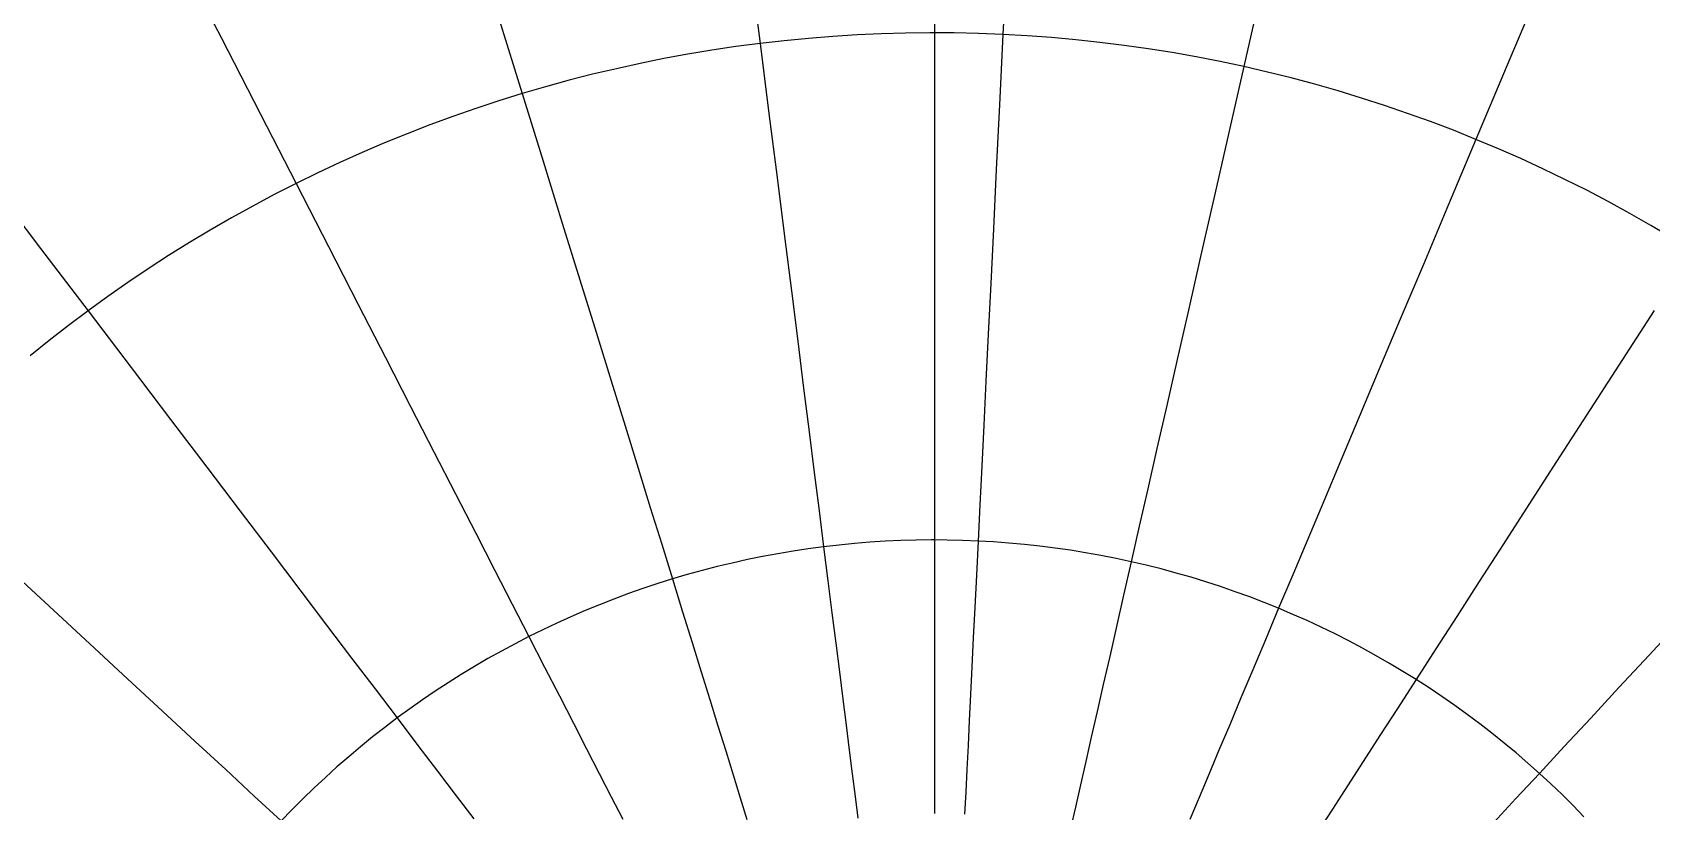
# Model space of a CAD drawing. Extents: x -36224 to 36225, y -38121 to 34420.
# Drawn here: x -11080 to 8806, y 7493 to 17069 of the extents above; entities that cross this region are included whole.
import ezdxf

# ---------------------------------------------------------------- set-up
doc = ezdxf.new("R2010")
doc.units = 0
doc.layers.add('MERIDIANS', color=7, linetype='Continuous')
doc.layers.add('PARALLELS', color=7, linetype='Continuous')

msp = doc.modelspace()

# ---------------------------------------------------------------- linework, layer by layer
at = {"layer": 'MERIDIANS'}
for p, q in [((-9299.74043, 18048.12075), (-8763.33407, 17003.89885)), ((-0.31541, 18016.56421), (-0.29878, 17064.08513)), ((0.31541, 18016.56421), (0.29878, 17064.08513)), ((885.96786, 17995.37058), (839.27251, 17043.9817)), ((-2262.27671, 17877.94), (-2143.02376, 16932.5929)), ((4009.26774, 17577.60659), (3797.84015, 16647.7204)), ((7428.63936, 17608.39955), (7019.48536, 16635.49892)), ((-5346.79447, 17228.36081), (-5064.70205, 16316.46938)), ((-8763.33407, 17003.89885), (-8280.28144, 16063.54065)), ((-2143.02376, 16932.5929), (-2034.41111, 16071.59397)), ((-0.29878, 17064.08513), (-0.28364, 16196.57357)), ((0.29878, 17064.08513), (0.28364, 16196.57357)), ((839.27251, 17043.9817), (796.74283, 16177.46569)), ((3797.84015, 16647.7204), (3605.28526, 15800.83879)), ((7019.48536, 16635.49892), (6648.85183, 15754.19364)), ((-5064.70205, 16316.46938), (-4807.80277, 15486.01723)), ((-0.28364, 16196.57357), (-0.26979, 15402.68253)), ((0.28364, 16196.57357), (0.26979, 15402.68253)), ((796.74283, 16177.46569), (757.82249, 15384.48787)), ((-8280.28144, 16063.54065), (-7842.74552, 15211.78978)), ((-2034.41111, 16071.59397), (-1935.01753, 15283.67694)), ((3605.28526, 15800.83879), (3429.08132, 15025.8708)), ((6648.85183, 15754.19364), (6311.34713, 14951.66324)), ((-4807.80277, 15486.01723), (-4572.72888, 14726.11779)), ((-0.26979, 15402.68253), (-0.25705, 14672.99545)), ((0.26979, 15402.68253), (0.25705, 14672.99545)), ((757.82249, 15384.48787), (722.04983, 14655.64198)), ((-11620.75796, 15260.23878), (-10978.72064, 14414.047)), ((-7842.74552, 15211.78978), (-7444.35063, 14436.23473)), ((-1935.01753, 15283.67694), (-1843.66366, 14559.49261)), ((3429.08132, 15025.8708), (3267.13584, 14313.61339)), ((6311.34713, 14951.66324), (6002.53942, 14217.36951)), ((-4572.72888, 14726.11779), (-4356.68614, 14027.73841)), ((-1843.66366, 14559.49261), (-1759.36259, 13891.21753)), ((-0.25705, 14672.99545), (-0.2453, 13999.63228)), ((0.25705, 14672.99545), (0.2453, 13999.63228)), ((722.04983, 14655.64198), (689.03851, 13983.05663)), ((-10978.72064, 14414.047), (-10397.32985, 13647.78609)), ((-7444.35063, 14436.23473), (-7079.85689, 13726.67502)), ((3267.13584, 14313.61339), (3117.69793, 13656.36593)), ((6002.53942, 14217.36951), (5718.75209, 13542.57013)), ((-4356.68614, 14027.73841), (-4157.33665, 13383.32161)), ((-0.2453, 13999.63228), (-0.23442, 13375.94816)), ((0.2453, 13999.63228), (0.23442, 13375.94816)), ((689.03851, 13983.05663), (658.46274, 13360.09427)), ((-7079.85689, 13726.67502), (-6744.918, 13074.64971)), ((-1759.36259, 13891.21753), (-1681.28213, 13272.25474)), ((-10397.32985, 13647.78609), (-9868.07229, 12950.23569)), ((3117.69793, 13656.36593), (2979.29129, 13047.63542)), ((5718.75209, 13542.57013), (5456.90942, 12919.95153)), ((8837.36512, 13652.49621), (8404.21595, 12980.61222)), ((-4157.33665, 13383.32161), (-3972.70932, 12786.49561)), ((-0.23442, 13375.94816), (-0.2243, 12796.30034)), ((0.23442, 13375.94816), (0.2243, 12796.30034)), ((658.46274, 13360.09427), (630.04589, 12781.11839)), ((-1681.28213, 13272.25474), (-1608.71562, 12697.00234)), ((-9868.07229, 12950.23569), (-9383.95445, 12312.17849)), ((-6744.918, 13074.64971), (-6435.89843, 12473.08154)), ((2979.29129, 13047.63542), (2850.66236, 12481.90856)), ((8404.21595, 12980.61222), (8006.22941, 12363.27114)), ((-3972.70932, 12786.49561), (-3801.13054, 12231.85036)), ((-0.2243, 12796.30034), (-0.21487, 12255.86597)), ((0.2243, 12796.30034), (0.21487, 12255.86597)), ((630.04589, 12781.11839), (603.55149, 12241.3115)), ((5456.90942, 12919.95153), (5214.41854, 12343.34828)), ((-1608.71562, 12697.00234), (-1541.05908, 12160.6725)), ((-6435.89843, 12473.08154), (-6149.73378, 11916.005)), ((2850.66236, 12481.90856), (2730.73982, 11954.47353)), ((5214.41854, 12343.34828), (4989.07819, 11807.52617)), ((8006.22941, 12363.27114), (7639.07589, 11793.75701)), ((-9383.95445, 12312.17849), (-8939.17778, 11725.97213)), ((-3801.13054, 12231.85036), (-3641.1701, 11714.76254)), ((-1541.05908, 12160.6725), (-1477.79321, 11659.14863)), ((-0.21487, 12255.86597), (-0.20605, 11750.49825)), ((0.21487, 12255.86597), (0.20605, 11750.49825)), ((603.55149, 12241.3115), (578.77626, 11736.53142)), ((2730.73982, 11954.47353), (2618.60257, 11461.27923)), ((-6149.73378, 11916.005), (-5883.82274, 11398.35617)), ((-0.20605, 11750.49825), (-0.19778, 11276.61182)), ((0.20605, 11750.49825), (0.19778, 11276.61182)), ((578.77626, 11736.53142), (555.54441, 11263.19678)), ((4989.07819, 11807.52617), (4779.00744, 11308.01262)), ((7639.07589, 11793.75701), (7299.10655, 11266.40994)), ((-8939.17778, 11725.97213), (-8528.89384, 11185.22647)), ((-3641.1701, 11714.76254), (-3491.59843, 11231.25743)), ((-1477.79321, 11659.14863), (-1418.46905, 11188.87155)), ((-5883.82274, 11398.35617), (-5635.94276, 10915.80838)), ((2618.60257, 11461.27923), (2513.45428, 10998.82332)), ((-8528.89384, 11185.22647), (-8149.01724, 10684.55705)), ((-3491.59843, 11231.25743), (-3351.35255, 10777.89884)), ((-1418.46905, 11188.87155), (-1362.69639, 10746.74811)), ((-0.19778, 11276.61182), (-0.19, 10831.0907)), ((0.19778, 11276.61182), (0.19, 10831.0907)), ((555.54441, 11263.19678), (533.70317, 10818.1951)), ((4779.00744, 11308.01262), (4582.58934, 10840.96285)), ((7299.10655, 11266.40994), (6983.22453, 10776.42616)), ((2513.45428, 10998.82332), (2414.60293, 10564.06214)), ((-5635.94276, 10915.80838), (-5404.18343, 10464.64267)), ((-3351.35255, 10777.89884), (-3219.50874, 10351.70079)), ((-1362.69639, 10746.74811), (-1310.13449, 10330.07716)), ((-0.19, 10831.0907), (-0.18267, 10411.21376)), ((0.19, 10831.0907), (0.18267, 10411.21376)), ((533.70317, 10818.1951), (513.11915, 10398.80829)), ((4582.58934, 10840.96285), (4398.4262, 10403.05333)), ((6983.22453, 10776.42616), (6688.78426, 10319.70197)), ((-8149.01724, 10684.55705), (-7796.08108, 10219.39456)), ((2414.60293, 10564.06214), (2321.4442, 10154.33787)), ((-11417.34648, 10521.00611), (-10874.90747, 10018.50706)), ((-5404.18343, 10464.64267), (-5186.8935, 10041.64452)), ((-3219.50874, 10351.70079), (-3095.26044, 9950.05594)), ((-0.18267, 10411.21376), (-0.17575, 10014.59398)), ((0.18267, 10411.21376), (0.17575, 10014.59398)), ((513.11915, 10398.80829), (493.67531, 10002.65203)), ((4398.4262, 10403.05333), (4225.30351, 9991.39619)), ((-7796.08108, 10219.39456), (-7467.12409, 9785.83612)), ((-1310.13449, 10330.07716), (-1260.48445, 9936.48924)), ((2321.4442, 10154.33787), (2233.44802, 9767.31916)), ((6688.78426, 10319.70197), (6413.51204, 9892.71052)), ((-10874.90747, 10018.50706), (-10374.64856, 9555.08238)), ((-5186.8935, 10041.64452), (-4982.63828, 9644.02102)), ((-3095.26044, 9950.05594), (-2977.90016, 9570.6773)), ((-0.17575, 10014.59398), (-0.1692, 9639.12853)), ((0.17575, 10014.59398), (0.1692, 9639.12853)), ((493.67531, 10002.65203), (475.26855, 9627.62585)), ((4225.30351, 9991.39619), (4062.16088, 9603.46997)), ((-7467.12409, 9785.83612), (-7159.60159, 9380.5279)), ((-1260.48445, 9936.48924), (-1213.48297, 9563.89705)), ((2233.44802, 9767.31916), (2150.14745, 9400.95233)), ((6413.51204, 9892.71052), (6155.44287, 9492.40376)), ((9172.26107, 9846.37344), (8774.56577, 9417.03556)), ((-10374.64856, 9555.08238), (-9911.56246, 9126.09345)), ((-4982.63828, 9644.02102), (-4790.1652, 9269.33381)), ((-2977.90016, 9570.6773), (-2866.80471, 9211.55036)), ((-1213.48297, 9563.89705), (-1168.89716, 9210.45449)), ((-0.1692, 9639.12853), (-0.16298, 9282.9576)), ((0.1692, 9639.12853), (0.16298, 9282.9576)), ((475.26855, 9627.62585), (457.80772, 9271.87205)), ((4062.16088, 9603.46997), (3908.06826, 9237.06318)), ((-7159.60159, 9380.5279), (-6871.31464, 9000.57172)), ((2150.14745, 9400.95233), (2071.12951, 9053.42111)), ((6155.44287, 9492.40376), (5912.86967, 9116.13375)), ((8774.56577, 9417.03556), (8403.92675, 9016.90669)), ((-4790.1652, 9269.33381), (-4608.37575, 8915.44442)), ((-2866.80471, 9211.55036), (-2761.42298, 8870.89357)), ((-1168.89716, 9210.45449), (-1126.52029, 8874.52274)), ((-0.16298, 9282.9576), (-0.15708, 8944.43012)), ((0.16298, 9282.9576), (0.15708, 8944.43012)), ((457.80772, 9271.87205), (441.21184, 8933.74141)), ((3908.06826, 9237.06318), (3762.20648, 8890.22795)), ((-9911.56246, 9126.09345), (-9481.40161, 8727.60549)), ((-6871.31464, 9000.57172), (-6600.35314, 8643.45012)), ((2071.12951, 9053.42111), (1996.02762, 8723.11317)), ((5912.86967, 9116.13375), (5684.30225, 8761.58894)), ((8403.92675, 9016.90669), (8057.46966, 8642.8838)), ((-4608.37575, 8915.44442), (-4436.30244, 8580.46943)), ((-2761.42298, 8870.89357), (-2661.26574, 8547.12546)), ((-1126.52029, 8874.52274), (-1086.16818, 8554.64178)), ((-0.15708, 8944.43012), (-0.15145, 8622.07515)), ((0.15708, 8944.43012), (0.15145, 8622.07515)), ((441.21184, 8933.74141), (425.40883, 8611.76469)), ((3762.20648, 8890.22795), (3623.85111, 8561.24175)), ((5684.30225, 8761.58894), (5468.43382, 8426.74231)), ((-9481.40161, 8727.60549), (-9080.5393, 8356.25881)), ((-6600.35314, 8643.45012), (-6345.04982, 8306.96568)), ((-4436.30244, 8580.46943), (-4273.08975, 8262.74341)), ((-1086.16818, 8554.64178), (-1047.67621, 8249.50655)), ((-0.15145, 8622.07515), (-0.14608, 8314.57788)), ((0.15145, 8622.07515), (0.14608, 8314.57788)), ((425.40883, 8611.76469), (410.3342, 8304.62854)), ((1996.02762, 8723.11317), (1924.51519, 8408.59215)), ((3623.85111, 8561.24175), (3492.35916, 8248.57562)), ((8057.46966, 8642.8838), (7732.71111, 8292.28587)), ((-9080.5393, 8356.25881), (-8705.86007, 8009.16733)), ((-2661.26574, 8547.12546), (-2565.89718, 8238.83722)), ((1924.51519, 8408.59215), (1856.30031, 8108.57419)), ((5468.43382, 8426.74231), (5264.11357, 8109.80876)), ((-6345.04982, 8306.96568), (-6103.94279, 7989.19165)), ((-4273.08975, 8262.74341), (-4117.97836, 7960.78816)), ((-2565.89718, 8238.83722), (-2474.92776, 7944.76965)), ((-1047.67621, 8249.50655), (-1010.89674, 7957.94679)), ((-0.14608, 8314.57788), (-0.14096, 8020.75927)), ((0.14608, 8314.57788), (0.14096, 8020.75927)), ((410.3342, 8304.62854), (395.93017, 8011.15528)), ((3492.35916, 8248.57562), (3367.15785, 7950.86759)), ((7732.71111, 8292.28587), (7427.49424, 7962.78446)), ((-8705.86007, 8009.16733), (-8354.67258, 7683.83789)), ((-6103.94279, 7989.19165), (-5875.74472, 7688.43136)), ((-4117.97836, 7960.78816), (-3970.29189, 7673.28701)), ((-1010.89674, 7957.94679), (-975.69701, 7678.90998)), ((-0.14096, 8020.75927), (-0.13605, 7739.55888)), ((0.14096, 8020.75927), (0.13605, 7739.55888)), ((395.93017, 8011.15528), (382.14474, 7730.28568)), ((1856.30031, 8108.57419), (1791.12123, 7821.90805)), ((5264.11357, 8109.80876), (5070.32398, 7809.20997)), ((7427.49424, 7962.78446), (7139.93669, 7652.34743)), ((-2474.92776, 7944.76965), (-2388.00821, 7663.79366)), ((1791.12123, 7821.90805), (1728.74252, 7547.55834)), ((3367.15785, 7950.86759), (3247.73526, 7666.9004)), ((5070.32398, 7809.20997), (4886.16202, 7523.54517)), ((-8354.67258, 7683.83789), (-8024.63971, 7378.10544)), ((-5875.74472, 7688.43136), (-5659.31752, 7403.18483)), ((-3970.29189, 7673.28701), (-3829.42588, 7399.06325)), ((-2388.00821, 7663.79366), (-2304.8244, 7394.89382)), ((-975.69701, 7678.90998), (-941.95726, 7411.44676)), ((-0.13605, 7739.55888), (-0.13134, 7470.02023)), ((0.13605, 7739.55888), (0.13134, 7470.02023)), ((382.14474, 7730.28568), (368.93102, 7461.06434)), ((3247.73526, 7666.9004), (3133.63239, 7395.58264)), ((7139.93669, 7652.34743), (6868.38818, 7359.19319)), ((1728.74252, 7547.55834), (1668.95186, 7284.59119)), ((4886.16202, 7523.54517), (4710.82339, 7251.56677))]:
    msp.add_line(p, q, dxfattribs=at)
at = {"layer": 'PARALLELS'}
for p, q in [((-2143.02376, 16932.5929), (-2439.3057, 16893.53021)), ((-1846.13455, 16966.59729), (-2143.02376, 16932.5929)), ((-1548.72227, 16995.53445), (-1846.13455, 16966.59729)), ((-1250.87124, 17019.39681), (-1548.72227, 16995.53445)), ((-952.66588, 17038.17812), (-1250.87124, 17019.39681)), ((-654.19068, 17051.87346), (-952.66588, 17038.17812)), ((-355.5302, 17060.47924), (-654.19068, 17051.87346)), ((-56.76902, 17063.99321), (-355.5302, 17060.47924)), ((-0.29878, 17064.08513), (-56.76902, 17063.99321)), ((242.00823, 17062.41444), (0.29878, 17064.08513)), ((540.71694, 17055.74336), (242.00823, 17062.41444)), ((839.27251, 17043.9817), (540.71694, 17055.74336)), ((1137.59037, 17027.13256), (839.27251, 17043.9817)), ((1435.58599, 17005.20033), (1137.59037, 17027.13256)), ((1733.17494, 16978.19077), (1435.58599, 17005.20033)), ((2030.27284, 16946.11095), (1733.17494, 16978.19077)), ((2326.79545, 16908.96928), (2030.27284, 16946.11095)), ((2622.65864, 16866.77549), (2326.79545, 16908.96928)), ((-3323.66789, 16746.10133), (-3616.68159, 16686.92109)), ((-3029.7116, 16800.27219), (-3323.66789, 16746.10133)), ((-2734.89628, 16849.41945), (-3029.7116, 16800.27219)), ((-2439.3057, 16893.53021), (-2734.89628, 16849.41945)), ((2917.77844, 16819.54066), (2622.65864, 16866.77549)), ((3212.07101, 16767.27717), (2917.77844, 16819.54066)), ((3505.45273, 16709.99873), (3212.07101, 16767.27717)), ((3797.84015, 16647.7204), (3505.45273, 16709.99873)), ((-4199.54803, 16553.59596), (-4489.23474, 16479.48612)), ((-3908.66935, 16622.74702), (-4199.54803, 16553.59596)), ((-3616.68159, 16686.92109), (-3908.66935, 16622.74702)), ((4089.15006, 16580.45852), (3797.84015, 16647.7204)), ((4379.29947, 16508.2308), (4089.15006, 16580.45852)), ((4668.20565, 16431.05621), (4379.29947, 16508.2308)), ((-5064.70205, 16316.46938), (-5350.31826, 16227.60542)), ((-4777.64687, 16400.43699), (-5064.70205, 16316.46938)), ((-4489.23474, 16479.48612), (-4777.64687, 16400.43699)), ((4955.78616, 16348.95509), (4668.20565, 16431.05621)), ((5241.95882, 16261.94905), (4955.78616, 16348.95509)), ((-5634.41377, 16133.86854), (-5916.90718, 16035.28349)), ((-5350.31826, 16227.60542), (-5634.41377, 16133.86854)), ((5526.6418, 16170.06104), (5241.95882, 16261.94905)), ((5809.75357, 16073.3153), (5526.6418, 16170.06104)), ((-6197.71747, 15931.8763), (-6476.76398, 15823.67431)), ((-5916.90718, 16035.28349), (-6197.71747, 15931.8763)), ((6091.21297, 15971.73737), (5809.75357, 16073.3153)), ((6370.9392, 15865.3541), (6091.21297, 15971.73737)), ((-6753.96645, 15710.70617), (-7029.24503, 15593.00179)), ((-6476.76398, 15823.67431), (-6753.96645, 15710.70617)), ((6648.85183, 15754.19364), (6370.9392, 15865.3541)), ((6924.87087, 15638.28542), (6648.85183, 15754.19364)), ((-7029.24503, 15593.00179), (-7302.5203, 15470.59239)), ((7198.91672, 15517.66017), (6924.87087, 15638.28542)), ((7470.91026, 15392.34989), (7198.91672, 15517.66017)), ((-7573.7133, 15343.51046), (-7842.74552, 15211.78978)), ((-7302.5203, 15470.59239), (-7573.7133, 15343.51046)), ((7740.77279, 15262.38788), (7470.91026, 15392.34989)), ((-7842.74552, 15211.78978), (-8109.53897, 15075.46541)), ((8008.42613, 15127.8087), (7740.77279, 15262.38788)), ((8273.79257, 14988.64819), (8008.42613, 15127.8087)), ((-8374.01613, 14934.57364), (-8636.10003, 14789.15208)), ((-8109.53897, 15075.46541), (-8374.01613, 14934.57364)), ((8536.79495, 14844.94344), (8273.79257, 14988.64819)), ((-8636.10003, 14789.15208), (-8895.71425, 14639.23955)), ((8797.35661, 14696.73282), (8536.79495, 14844.94344)), ((-8895.71425, 14639.23955), (-9152.78292, 14484.87614)), ((9055.40149, 14544.05595), (8797.35661, 14696.73282)), ((-9407.23077, 14326.1032), (-9658.98311, 14162.9633)), ((-9152.78292, 14484.87614), (-9407.23077, 14326.1032)), ((-9658.98311, 14162.9633), (-9907.9659, 13995.50025)), ((-9907.9659, 13995.50025), (-10154.10573, 13823.75909)), ((-10154.10573, 13823.75909), (-10397.32985, 13647.78609)), ((-10397.32985, 13647.78609), (-10637.56618, 13467.62871)), ((-10637.56618, 13467.62871), (-10874.74336, 13283.33564)), ((-10874.74336, 13283.33564), (-11108.79075, 13094.95675)), ((-1362.69639, 10746.74811), (-1551.06393, 10721.69444)), ((-1173.93215, 10768.55834), (-1362.69639, 10746.74811)), ((-984.82621, 10787.11907), (-1173.93215, 10768.55834)), ((-795.43363, 10802.42516), (-984.82621, 10787.11907)), ((-605.80954, 10814.47237), (-795.43363, 10802.42516)), ((-416.00915, 10823.25734), (-605.80954, 10814.47237)), ((-226.0877, 10828.77764), (-416.00915, 10823.25734)), ((-36.10045, 10831.03173), (-226.0877, 10828.77764)), ((-0.19, 10831.0907), (-36.10045, 10831.03173)), ((153.8973, 10830.019), (0.19, 10831.0907)), ((343.85027, 10825.73973), (153.8973, 10830.019)), ((533.70317, 10818.1951), (343.85027, 10825.73973)), ((723.40076, 10807.3872), (533.70317, 10818.1951)), ((912.88781, 10793.31903), (723.40076, 10807.3872)), ((1102.10917, 10775.99451), (912.88781, 10793.31903)), ((1291.00973, 10755.41842), (1102.10917, 10775.99451)), ((1479.53449, 10731.59649), (1291.00973, 10755.41842)), ((-2485.03463, 10548.04948), (-2669.87393, 10503.71271)), ((-2299.47132, 10589.19802), (-2485.03463, 10548.04948)), ((-2113.23817, 10627.14688), (-2299.47132, 10589.19802)), ((-1926.38952, 10661.88552), (-2113.23817, 10627.14688)), ((-1738.9799, 10693.4043), (-1926.38952, 10661.88552)), ((-1551.06393, 10721.69444), (-1738.9799, 10693.4043)), ((1667.62851, 10704.53533), (1479.53449, 10731.59649)), ((1855.23699, 10674.24245), (1667.62851, 10704.53533)), ((2042.30524, 10640.72627), (1855.23699, 10674.24245)), ((2228.77868, 10603.9961), (2042.30524, 10640.72627)), ((2414.60293, 10564.06214), (2228.77868, 10603.9961)), ((2599.72373, 10520.93549), (2414.60293, 10564.06214)), ((-3219.50874, 10351.70079), (-3400.91402, 10294.74329)), ((-3037.16469, 10405.52471), (-3219.50874, 10351.70079)), ((-2853.93522, 10456.20005), (-3037.16469, 10405.52471)), ((-2669.87393, 10503.71271), (-2853.93522, 10456.20005)), ((2784.08701, 10474.62816), (2599.72373, 10520.93549)), ((2967.63889, 10425.15302), (2784.08701, 10474.62816)), ((3150.3257, 10372.52385), (2967.63889, 10425.15302)), ((3332.09399, 10316.75529), (3150.3257, 10372.52385)), ((-3760.69595, 10171.4919), (-3938.96711, 10105.23238)), ((-3581.32739, 10234.66808), (-3760.69595, 10171.4919)), ((-3400.91402, 10294.74329), (-3581.32739, 10234.66808)), ((3512.89053, 10257.86288), (3332.09399, 10316.75529)), ((3692.66233, 10195.86304), (3512.89053, 10257.86288)), ((3871.35668, 10130.77306), (3692.66233, 10195.86304)), ((-4292.00808, 9963.53814), (-4466.67411, 9888.143)), ((-4116.0885, 10035.90801), (-4292.00808, 9963.53814)), ((-3938.96711, 10105.23238), (-4116.0885, 10035.90801)), ((4048.92113, 10062.6111), (3871.35668, 10130.77306)), ((4225.30351, 9991.39619), (4048.92113, 10062.6111)), ((4400.45197, 9917.14821), (4225.30351, 9991.39619)), ((-4640.03516, 9809.74367), (-4812.04013, 9728.36208)), ((-4466.67411, 9888.143), (-4640.03516, 9809.74367)), ((4574.31495, 9839.88794), (4400.45197, 9917.14821)), ((4746.84123, 9759.63697), (4574.31495, 9839.88794)), ((4917.97992, 9676.41776), (4746.84123, 9759.63697)), ((-5151.77921, 9556.74411), (-5319.4129, 9466.55584)), ((-4982.63828, 9644.02102), (-5151.77921, 9556.74411)), ((-4812.04013, 9728.36208), (-4982.63828, 9644.02102)), ((5087.6805, 9590.25364), (4917.97992, 9676.41776)), ((5255.89281, 9501.16875), (5087.6805, 9590.25364)), ((-5485.48972, 9373.4815), (-5649.96044, 9277.54723)), ((-5319.4129, 9466.55584), (-5485.48972, 9373.4815)), ((5422.56707, 9409.18808), (5255.89281, 9501.16875)), ((5587.65388, 9314.33745), (5422.56707, 9409.18808)), ((-5812.77623, 9178.78), (-5973.8887, 9077.20758)), ((-5649.96044, 9277.54723), (-5812.77623, 9178.78)), ((5751.10427, 9216.64352), (5587.65388, 9314.33745)), ((5912.86967, 9116.13375), (5751.10427, 9216.64352)), ((-6133.2499, 8972.85858), (-6290.81232, 8865.7624)), ((-5973.8887, 9077.20758), (-6133.2499, 8972.85858)), ((6072.90198, 9012.83643), (5912.86967, 9116.13375)), ((6231.1535, 8906.78067), (6072.90198, 9012.83643)), ((-6446.52892, 8755.94925), (-6600.35314, 8643.45012)), ((-6290.81232, 8865.7624), (-6446.52892, 8755.94925)), ((6387.57702, 8797.99635), (6231.1535, 8906.78067)), ((6542.1258, 8686.51419), (6387.57702, 8797.99635)), ((-6600.35314, 8643.45012), (-6752.23892, 8528.29681)), ((6694.75358, 8572.36568), (6542.1258, 8686.51419)), ((6845.41461, 8455.58308), (6694.75358, 8572.36568)), ((-6902.14068, 8410.52189), (-7050.0134, 8290.1587)), ((-6752.23892, 8528.29681), (-6902.14068, 8410.52189)), ((6994.06363, 8336.19945), (6845.41461, 8455.58308)), ((-7195.81254, 8167.24136), (-7339.49414, 8041.80475)), ((-7050.0134, 8290.1587), (-7195.81254, 8167.24136)), ((7140.65594, 8214.24862), (6994.06363, 8336.19945)), ((7285.14735, 8089.76518), (7140.65594, 8214.24862)), ((-7339.49414, 8041.80475), (-7481.01479, 7913.88449)), ((7427.49424, 7962.78446), (7285.14735, 8089.76518)), ((7567.65354, 7833.34256), (7427.49424, 7962.78446)), ((-7620.33163, 7783.51695), (-7757.40241, 7650.73925)), ((-7481.01479, 7913.88449), (-7620.33163, 7783.51695)), ((7705.58277, 7701.47631), (7567.65354, 7833.34256)), ((-7757.40241, 7650.73925), (-7892.18546, 7515.58923)), ((7841.24002, 7567.22326), (7705.58277, 7701.47631)), ((7974.58401, 7430.62172), (7841.24002, 7567.22326)), ((-7892.18546, 7515.58923), (-8024.63971, 7378.10544))]:
    msp.add_line(p, q, dxfattribs=at)

doc.saveas('drawing.dxf')
